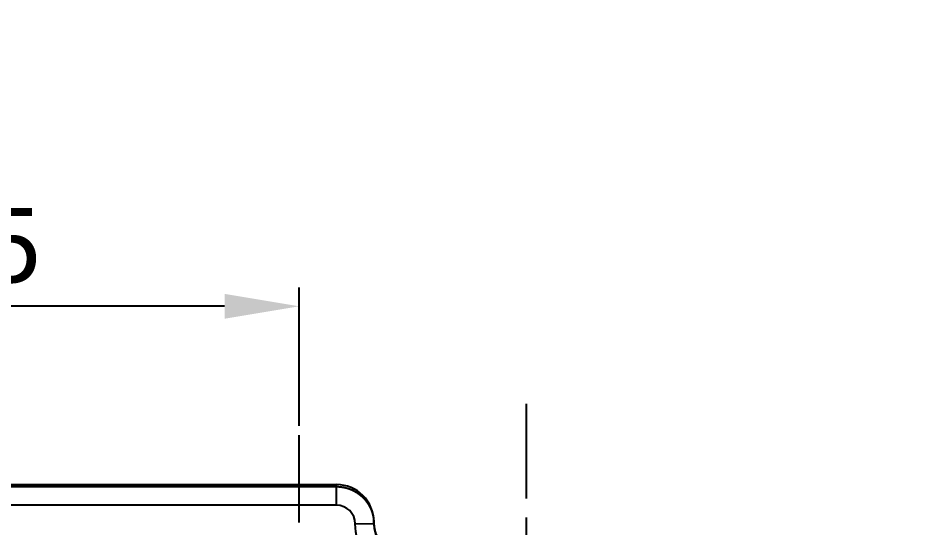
# Model space of a CAD drawing. Header units: millimetres. Extents: x 6110 to 6704, y -2661 to -1821.
# Drawn here: x 6290.4 to 6350.8, y -2149.3 to -2115.1 of the extents above; entities that cross this region are included whole.
import ezdxf

# ---------------------------------------------------------------- set-up
doc = ezdxf.new("R2010")
doc.units = ezdxf.units.MM
doc.header["$LTSCALE"] = 0.1
doc.linetypes.add('CENTERX2', pattern=[101.6, 63.5, -12.7, 12.7, -12.7])
doc.linetypes.add('HIDDEN2', pattern=[4.7625, 3.175, -1.5875])
doc.layers.add('1', color=4, linetype='HIDDEN2', lineweight=13)
doc.layers.add('DIM', color=3, linetype='Continuous', lineweight=9)
doc.layers.add('CENTER', color=1, linetype='CENTERX2')
doc.styles.get("Standard").update_dxf_attribs({"font": 'arial.ttf'})
doc.dimstyles.new('ISO-25', dxfattribs={"dimtxt": 2.5, "dimasz": 2.5, "dimexe": 1.25, "dimexo": 0.625, "dimtad": 1, "dimlfac": 5, "dimtxsty": 'Standard', "dimcen": 2.5, "dimadec": 0, "dimazin": 0, "dimtfac": 1, "dimtmove": 0, "dimatfit": 3, "dimfxl": 1, "dimarcsym": 0})

# ---------------------------------------------------------------- blocks, each defined once
blk = doc.blocks.new('*D43')
at = {"layer": 'Defpoints', "color": 0, "transparency": 16777216}
for p in [(6257.064, -2134.469), (6257.064, -2143.114), (6309.201, -2143.114)]:
    blk.add_point(p, dxfattribs=at)
at = {"layer": 'DIM', "color": 0, "lineweight": -2, "transparency": 16777216}
for p, q in [((6257.064, -2142.489), (6257.064, -2133.219)), ((6309.201, -2142.489), (6309.201, -2133.219)), ((6304.201, -2134.469), (6262.064, -2134.469))]:
    blk.add_line(p, q, dxfattribs=at)
at = {"layer": 'DIM', "color": 0, "transparency": 16777216}
for points in [[(6262.064, -2133.636), (6262.064, -2135.303), (6257.064, -2134.469)], [(6304.201, -2133.636), (6304.201, -2135.303), (6309.201, -2134.469)]]:
    blk.add_solid(points, dxfattribs=at)
at = {"layer": 'DIM', "color": 0, "transparency": 16777216, "insert": (6283.132, -2130.84), "char_height": 5, "attachment_point": 5, "bg_fill": 3, "box_fill_scale": 1.1, "bg_fill_color": 256, "bg_fill_true_color": 13158600, "bg_fill_transparency": 0}
blk.add_mtext('208,5', dxfattribs=at)

msp = doc.modelspace()

# ---------------------------------------------------------------- hatches: boundary and pattern name
at = {"layer": 'DIM'}
h = msp.add_hatch(dxfattribs=at)
h.set_pattern_fill('ANSI31', color=2)
edge = h.paths.add_edge_path()
edge.add_line((6619.617, -2595.98), (6619.617, -1962.206))
edge.add_line((6634.617, -1966.11), (6619.617, -1966.11))
edge.add_line((6634.617, -2610.98), (6634.617, -1966.11))
edge.add_line((6634.617, -2610.98), (6184.457, -2610.98))
edge.add_line((6619.617, -2595.98), (6184.457, -2595.98))
edge.add_line((6184.457, -2610.98), (6184.457, -2595.98))

# ---------------------------------------------------------------- linework, layer by layer
at = {"layer": '1', "color": 7, "linetype": 'Continuous', "lineweight": -3}
for p, q in [((6254.564, -2146.419), (6311.701, -2146.419)), ((6254.564, -2146.554), (6311.701, -2146.554)), ((6311.701, -2146.554), (6311.701, -2146.419)), ((6311.701, -2147.802), (6311.701, -2146.554)), ((6311.701, -2147.802), (6254.564, -2147.802)), ((6312.95, -2149.043), (6314.2, -2149.032))]:
    msp.add_line(p, q, dxfattribs=at)
for centre, major_axis, ratio, start_param, end_param in [((6311.701, -2148.923), (0, -2.503), 0.99863, 1.570913, 3.141593), ((6311.701, -2149.054), (0, -1.252), 0.99863, 1.57965, 3.141593), ((6311.701, -2148.921), (0, 12.495), 0.200071, 4.703535, 4.712273)]:
    msp.add_ellipse(centre, major_axis=major_axis, ratio=ratio, start_param=start_param, end_param=end_param, dxfattribs=at)
for points, knots in [([(6311.701, -2146.554), (6311.705, -2146.554), (6311.713, -2146.554), (6311.725, -2146.554), (6311.737, -2146.554), (6311.749, -2146.554), (6311.762, -2146.554), (6311.774, -2146.555), (6311.786, -2146.555), (6311.799, -2146.556), (6311.811, -2146.556), (6311.824, -2146.557), (6311.836, -2146.557), (6311.849, -2146.558), (6311.862, -2146.559), (6311.874, -2146.56), (6311.887, -2146.561), (6311.9, -2146.562), (6311.912, -2146.563), (6311.925, -2146.564), (6311.938, -2146.565), (6311.951, -2146.566), (6311.963, -2146.568), (6311.976, -2146.569), (6311.989, -2146.57), (6312.002, -2146.572), (6312.015, -2146.574), (6312.028, -2146.575), (6312.041, -2146.577), (6312.054, -2146.579), (6312.067, -2146.581), (6312.081, -2146.583), (6312.094, -2146.585), (6312.107, -2146.587), (6312.12, -2146.589), (6312.133, -2146.591), (6312.146, -2146.594), (6312.16, -2146.596), (6312.173, -2146.599), (6312.186, -2146.601), (6312.2, -2146.604), (6312.213, -2146.607), (6312.226, -2146.61), (6312.24, -2146.613), (6312.253, -2146.616), (6312.267, -2146.619), (6312.28, -2146.622), (6312.294, -2146.625), (6312.307, -2146.628), (6312.321, -2146.632), (6312.334, -2146.635), (6312.348, -2146.639), (6312.361, -2146.643), (6312.375, -2146.646), (6312.389, -2146.65), (6312.402, -2146.654), (6312.416, -2146.658), (6312.43, -2146.662), (6312.443, -2146.667), (6312.457, -2146.671), (6312.471, -2146.675), (6312.484, -2146.68), (6312.498, -2146.684), (6312.512, -2146.689), (6312.525, -2146.694), (6312.539, -2146.699), (6312.553, -2146.704), (6312.567, -2146.709), (6312.58, -2146.714), (6312.594, -2146.719), (6312.608, -2146.724), (6312.622, -2146.73), (6312.635, -2146.735), (6312.649, -2146.741), (6312.663, -2146.746), (6312.677, -2146.752), (6312.69, -2146.758), (6312.704, -2146.764), (6312.718, -2146.77), (6312.732, -2146.776), (6312.746, -2146.783), (6312.759, -2146.789), (6312.773, -2146.796), (6312.787, -2146.802), (6312.801, -2146.809), (6312.814, -2146.816), (6312.828, -2146.822), (6312.842, -2146.829), (6312.855, -2146.837), (6312.869, -2146.844), (6312.883, -2146.851), (6312.897, -2146.858), (6312.91, -2146.866), (6312.924, -2146.874), (6312.938, -2146.881), (6312.951, -2146.889), (6312.965, -2146.897), (6312.978, -2146.905), (6312.992, -2146.913), (6313.005, -2146.921), (6313.019, -2146.93), (6313.032, -2146.938), (6313.046, -2146.947), (6313.059, -2146.955), (6313.073, -2146.964), (6313.086, -2146.973), (6313.1, -2146.982), (6313.113, -2146.991), (6313.126, -2147), (6313.14, -2147.01), (6313.153, -2147.019), (6313.166, -2147.028), (6313.179, -2147.038), (6313.193, -2147.048), (6313.206, -2147.058), (6313.219, -2147.068), (6313.232, -2147.078), (6313.245, -2147.088), (6313.258, -2147.098), (6313.271, -2147.109), (6313.284, -2147.119), (6313.297, -2147.13), (6313.31, -2147.14), (6313.322, -2147.151), (6313.335, -2147.162), (6313.348, -2147.173), (6313.361, -2147.184), (6313.373, -2147.196), (6313.386, -2147.207), (6313.398, -2147.219), (6313.411, -2147.23), (6313.423, -2147.242), (6313.435, -2147.254), (6313.448, -2147.266), (6313.46, -2147.278), (6313.472, -2147.29), (6313.484, -2147.302), (6313.496, -2147.315), (6313.508, -2147.327), (6313.52, -2147.34), (6313.532, -2147.352), (6313.544, -2147.365), (6313.556, -2147.378), (6313.568, -2147.391), (6313.579, -2147.404), (6313.591, -2147.418), (6313.602, -2147.431), (6313.614, -2147.445), (6313.625, -2147.458), (6313.636, -2147.472), (6313.648, -2147.486), (6313.659, -2147.5), (6313.67, -2147.514), (6313.681, -2147.528), (6313.692, -2147.542), (6313.703, -2147.556), (6313.713, -2147.571), (6313.724, -2147.585), (6313.735, -2147.6), (6313.745, -2147.615), (6313.755, -2147.63), (6313.766, -2147.645), (6313.776, -2147.66), (6313.786, -2147.675), (6313.796, -2147.691), (6313.806, -2147.706), (6313.816, -2147.721), (6313.826, -2147.737), (6313.835, -2147.753), (6313.845, -2147.769), (6313.854, -2147.785), (6313.864, -2147.801), (6313.873, -2147.817), (6313.882, -2147.833), (6313.891, -2147.849), (6313.9, -2147.866), (6313.909, -2147.883), (6313.918, -2147.899), (6313.927, -2147.916), (6313.935, -2147.933), (6313.944, -2147.95), (6313.952, -2147.967), (6313.96, -2147.984), (6313.968, -2148.001), (6313.976, -2148.019), (6313.984, -2148.036), (6313.992, -2148.054), (6313.999, -2148.071), (6314.007, -2148.089), (6314.014, -2148.107), (6314.021, -2148.125), (6314.029, -2148.143), (6314.036, -2148.161), (6314.042, -2148.179), (6314.049, -2148.197), (6314.056, -2148.215), (6314.062, -2148.234), (6314.069, -2148.252), (6314.075, -2148.271), (6314.081, -2148.29), (6314.087, -2148.309), (6314.093, -2148.327), (6314.098, -2148.346), (6314.104, -2148.365), (6314.109, -2148.384), (6314.115, -2148.404), (6314.12, -2148.423), (6314.125, -2148.442), (6314.129, -2148.462), (6314.134, -2148.481), (6314.139, -2148.501), (6314.143, -2148.52), (6314.147, -2148.54), (6314.151, -2148.56), (6314.155, -2148.58), (6314.159, -2148.6), (6314.163, -2148.62), (6314.166, -2148.64), (6314.169, -2148.66), (6314.172, -2148.68), (6314.175, -2148.7), (6314.178, -2148.721), (6314.181, -2148.741), (6314.183, -2148.761), (6314.186, -2148.782), (6314.188, -2148.802), (6314.19, -2148.823), (6314.192, -2148.844), (6314.193, -2148.864), (6314.195, -2148.885), (6314.196, -2148.906), (6314.197, -2148.927), (6314.198, -2148.948), (6314.199, -2148.968), (6314.2, -2148.989), (6314.2, -2149.01), (6314.2, -2149.025), (6314.2, -2149.032)], [0, 0, 0, 0, 0.003114, 0.006238, 0.009372, 0.012516, 0.015669, 0.018832, 0.022005, 0.025187, 0.028379, 0.031581, 0.034793, 0.038015, 0.041246, 0.044487, 0.047738, 0.050998, 0.054268, 0.057548, 0.060838, 0.064138, 0.067447, 0.070766, 0.074095, 0.077433, 0.080781, 0.084139, 0.087507, 0.090884, 0.094272, 0.097669, 0.101075, 0.104492, 0.107918, 0.111354, 0.1148, 0.118255, 0.121721, 0.125196, 0.12868, 0.132175, 0.135679, 0.139193, 0.142717, 0.14625, 0.149793, 0.153346, 0.156909, 0.160482, 0.164064, 0.167656, 0.171258, 0.174869, 0.17849, 0.182121, 0.185762, 0.189412, 0.193073, 0.196743, 0.200422, 0.204112, 0.207811, 0.21152, 0.215239, 0.218967, 0.222706, 0.226454, 0.230212, 0.233979, 0.237756, 0.241543, 0.24534, 0.249147, 0.252963, 0.256789, 0.260625, 0.26447, 0.268326, 0.272191, 0.276065, 0.27995, 0.283844, 0.287748, 0.291662, 0.295586, 0.299519, 0.303462, 0.307415, 0.311377, 0.31535, 0.319332, 0.323324, 0.327325, 0.331337, 0.335358, 0.339389, 0.343429, 0.34748, 0.35154, 0.35561, 0.359689, 0.363779, 0.367878, 0.371987, 0.376105, 0.380234, 0.384372, 0.38852, 0.392677, 0.396845, 0.401022, 0.405209, 0.409406, 0.413612, 0.417828, 0.422054, 0.42629, 0.430535, 0.43479, 0.439055, 0.44333, 0.447615, 0.451909, 0.456213, 0.460527, 0.46485, 0.469183, 0.473526, 0.477879, 0.482242, 0.486614, 0.490996, 0.495388, 0.499789, 0.504201, 0.508622, 0.513052, 0.517493, 0.521943, 0.526403, 0.530873, 0.535353, 0.539842, 0.544341, 0.54885, 0.553369, 0.557897, 0.562435, 0.566983, 0.571541, 0.576108, 0.580685, 0.585272, 0.589869, 0.594475, 0.599092, 0.603717, 0.608353, 0.612999, 0.617654, 0.622319, 0.626993, 0.631678, 0.636372, 0.641076, 0.64579, 0.650513, 0.655247, 0.65999, 0.664742, 0.669505, 0.674277, 0.679059, 0.683851, 0.688653, 0.693464, 0.698285, 0.703116, 0.707957, 0.712807, 0.717667, 0.722537, 0.727416, 0.732306, 0.737205, 0.742114, 0.747033, 0.751961, 0.756899, 0.761847, 0.766805, 0.771772, 0.776749, 0.781736, 0.786733, 0.791739, 0.796756, 0.801782, 0.806817, 0.811863, 0.816918, 0.821983, 0.827058, 0.832143, 0.837237, 0.842341, 0.847455, 0.852578, 0.857712, 0.862855, 0.868007, 0.87317, 0.878342, 0.883525, 0.888716, 0.893918, 0.899129, 0.904351, 0.909581, 0.914822, 0.920073, 0.925333, 0.930603, 0.935882, 0.941172, 0.946471, 0.95178, 0.957099, 0.962427, 0.967766, 0.973114, 0.978471, 0.983839, 0.989216, 0.994603, 1, 1, 1, 1]), ([(6315.158, -2152.43), (6314.512, -2152.138), (6313.945, -2151.652), (6313.171, -2150.463), (6312.957, -2149.761), (6312.95, -2149.043)], [0, 0, 0, 0, 0.5, 0.5, 1, 1, 1, 1]), ([(6314.2, -2149.032), (6314.201, -2149.103), (6314.205, -2149.173), (6314.217, -2149.31), (6314.227, -2149.377), (6314.25, -2149.508), (6314.263, -2149.572), (6314.295, -2149.694), (6314.312, -2149.753), (6314.351, -2149.866), (6314.371, -2149.92), (6314.414, -2150.023), (6314.436, -2150.072), (6314.482, -2150.164), (6314.505, -2150.208), (6314.551, -2150.289), (6314.575, -2150.328), (6314.621, -2150.399), (6314.643, -2150.432), (6314.687, -2150.493), (6314.708, -2150.521), (6314.748, -2150.573), (6314.767, -2150.596), (6314.803, -2150.639), (6314.819, -2150.658), (6314.849, -2150.692), (6314.863, -2150.707), (6314.887, -2150.733), (6314.898, -2150.744), (6314.916, -2150.762), (6314.923, -2150.769), (6314.931, -2150.778), (6314.934, -2150.781), (6314.937, -2150.784), (6314.938, -2150.785), (6314.939, -2150.785), (6314.939, -2150.786), (6314.939, -2150.786), (6314.939, -2150.786), (6314.939, -2150.786), (6314.939, -2150.786), (6315, -2150.846), (6315.064, -2150.904), (6315.197, -2151.011), (6315.266, -2151.061), (6315.409, -2151.154), (6315.482, -2151.197), (6315.631, -2151.273), (6315.707, -2151.308), (6315.86, -2151.368), (6315.937, -2151.394), (6316.092, -2151.439), (6316.17, -2151.457), (6316.324, -2151.485), (6316.401, -2151.496), (6316.552, -2151.509), (6316.627, -2151.512), (6316.7, -2151.512)], [0, 0, 0, 0, 0.000015, 0.000015, 0.000031, 0.000031, 0.000046, 0.000046, 0.000061, 0.000061, 0.000076, 0.000076, 0.000092, 0.000092, 0.000107, 0.000107, 0.000122, 0.000122, 0.000137, 0.000137, 0.000153, 0.000153, 0.000168, 0.000168, 0.000183, 0.000183, 0.000198, 0.000198, 0.000214, 0.000214, 0.000229, 0.000229, 0.000236, 0.00024, 0.000242, 0.000242, 0.000244, 0.000244, 0.000259, 0.000259, 0.000275, 0.000275, 0.12524, 0.12524, 0.250206, 0.250206, 0.375172, 0.375172, 0.500137, 0.500137, 0.625103, 0.625103, 0.750069, 0.750069, 0.875034, 0.875034, 1, 1, 1, 1]), ([(6314.201, -2148.922), (6314.201, -2149.005), (6314.205, -2149.087), (6314.221, -2149.249), (6314.233, -2149.33), (6314.264, -2149.489), (6314.284, -2149.569), (6314.314, -2149.667), (6314.323, -2149.696), (6314.333, -2149.725), (6314.34, -2149.745), (6314.343, -2149.755), (6314.36, -2149.803), (6314.375, -2149.841), (6314.422, -2149.955), (6314.492, -2150.102), (6314.575, -2150.242), (6314.643, -2150.344), (6314.667, -2150.378), (6314.703, -2150.427), (6314.716, -2150.443), (6314.741, -2150.476), (6314.754, -2150.492), (6314.819, -2150.572), (6314.874, -2150.632), (6314.99, -2150.748), (6315.05, -2150.803), (6315.176, -2150.906), (6315.241, -2150.955), (6315.326, -2151.012), (6315.344, -2151.023), (6315.37, -2151.04), (6315.379, -2151.045), (6315.396, -2151.056), (6315.44, -2151.083), (6315.485, -2151.108), (6315.593, -2151.166), (6315.74, -2151.236), (6315.893, -2151.291), (6316.011, -2151.327), (6316.05, -2151.338), (6316.11, -2151.353), (6316.13, -2151.358), (6316.17, -2151.367), (6316.19, -2151.371), (6316.291, -2151.391), (6316.454, -2151.415), (6316.618, -2151.424), (6316.701, -2151.424)], [0, 0, 0, 0, 0.0625, 0.0625, 0.125, 0.125, 0.1875, 0.1875, 0.203125, 0.210938, 0.210938, 0.21875, 0.21875, 0.25, 0.25, 0.3125, 0.375, 0.375, 0.40625, 0.40625, 0.421875, 0.421875, 0.4375, 0.4375, 0.5, 0.5, 0.5625, 0.5625, 0.625, 0.625, 0.640625, 0.640625, 0.648438, 0.648438, 0.65625, 0.6875, 0.6875, 0.75, 0.8125, 0.8125, 0.84375, 0.84375, 0.859375, 0.859375, 0.875, 0.875, 0.9375, 1, 1, 1, 1])]:
    msp.add_open_spline(points, degree=3, knots=knots, dxfattribs=at)
at = {"layer": 'CENTER'}
for p, q in [((6324.4, -2140.995), (6324.4, -2161.041)), ((6309.201, -2159.114), (6309.201, -2143.114))]:
    msp.add_line(p, q, dxfattribs=at)

# ---------------------------------------------------------------- next in the draw order: dimensions: what is measured, and where the dimension line sits
at = {"layer": 'DIM'}
dim = msp.add_linear_dim(base=(6257.064, -2134.469), p1=(6309.201, -2143.114), p2=(6257.064, -2143.114), dimstyle='ISO-25', override={"dimtxt": 5, "dimasz": 5, "dimdec": 1, "dimlfac": 4, "dimadec": 1, "dimtdec": 1, "dimfxl": 1.25, "dimtfill": 1}, dxfattribs=at)
dim.commit()
dim.dimension.update_dxf_attribs({"geometry": '*D43', "text_midpoint": (6283.132, -2130.84)})

doc.saveas('drawing.dxf')
